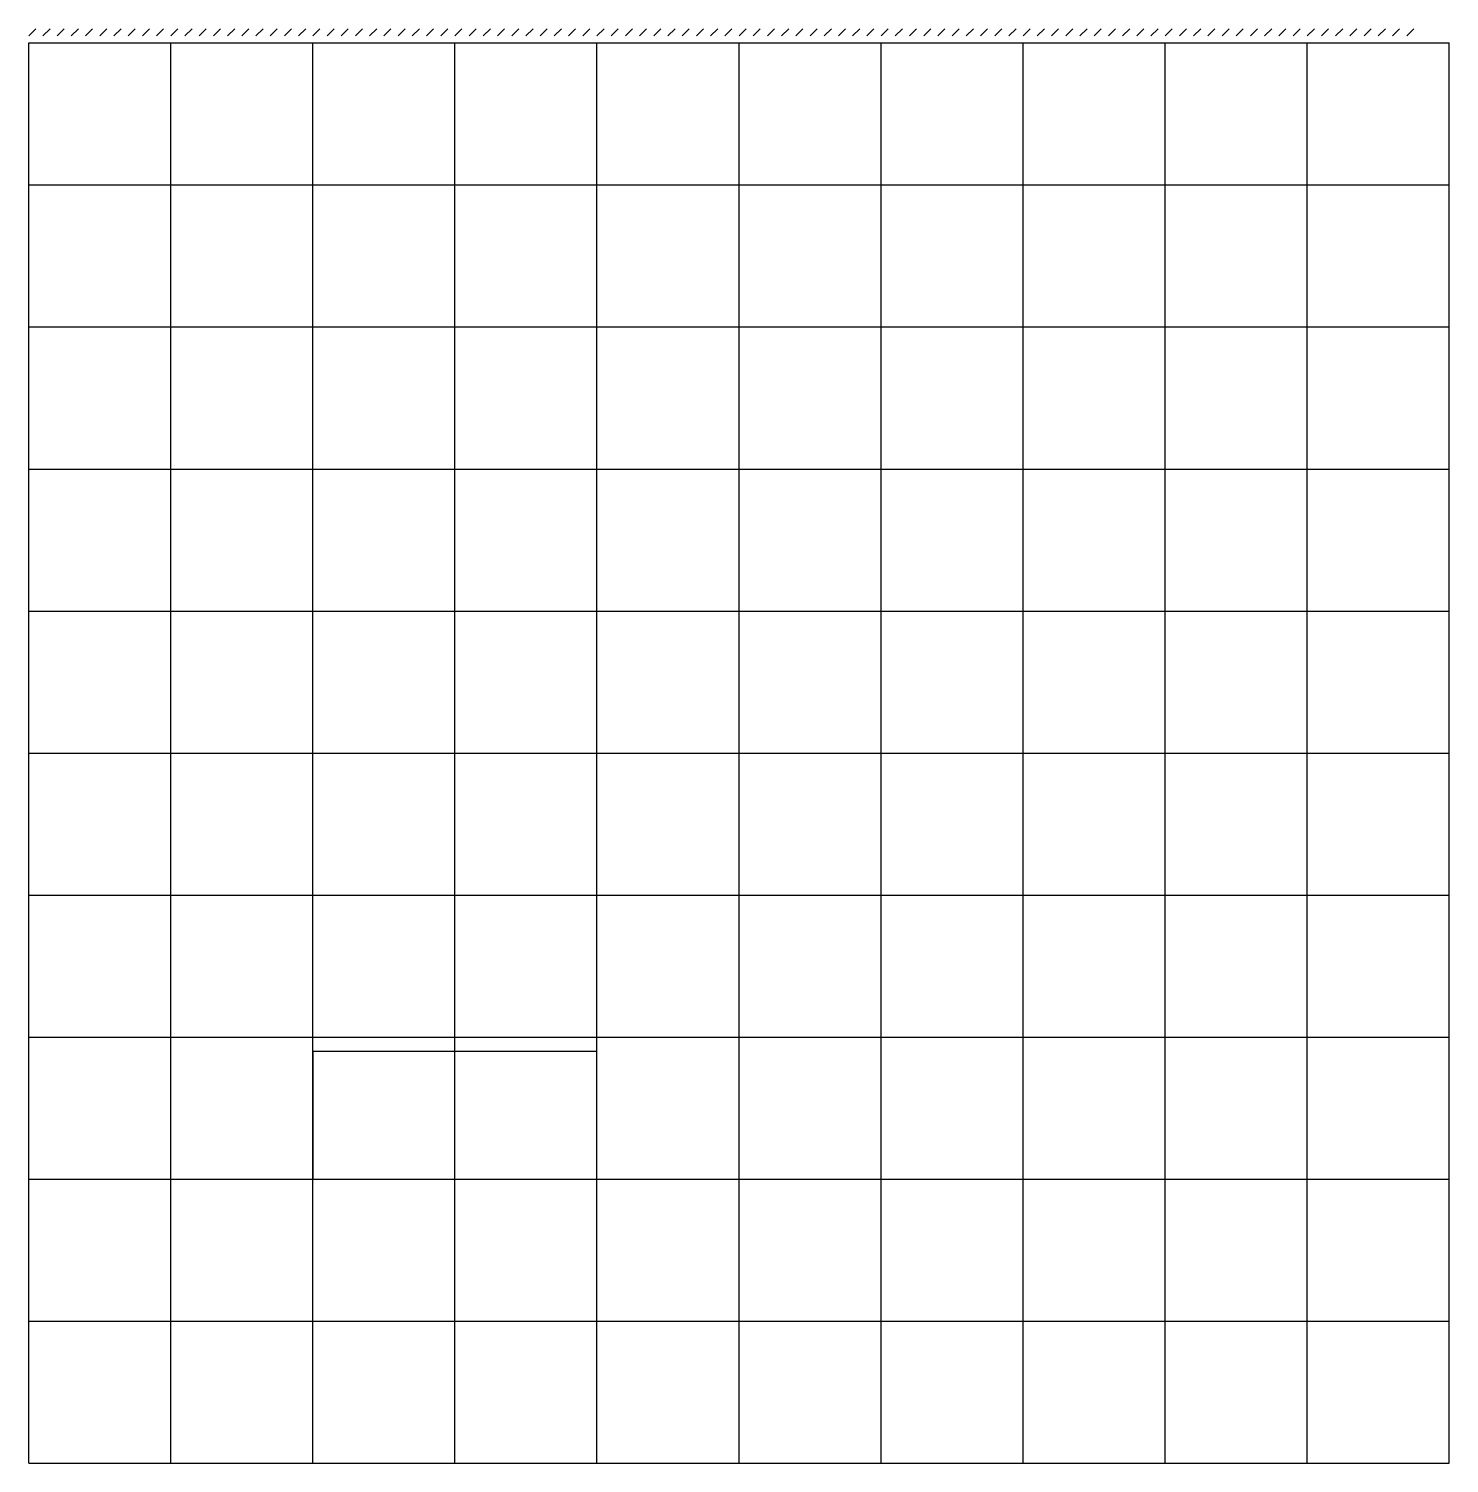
# Model space of a CAD drawing. Header units: millimetres. Extents: x 0 to 10000, y 0 to 10100.
import ezdxf

# ---------------------------------------------------------------- set-up
doc = ezdxf.new("R2010")
doc.units = ezdxf.units.MM
doc.layers.get('0').update_dxf_attribs({"linetype": 'CONTINUOUS'})
doc.layers.add('家具', color=7, linetype='CONTINUOUS')

# ---------------------------------------------------------------- blocks, each defined once
blk = doc.blocks.new('SCHEME_A')
for p, q in [((0, 10050), (50, 10100)), ((100, 10050), (150, 10100)), ((200, 10050), (250, 10100)), ((300, 10050), (350, 10100)), ((400, 10050), (450, 10100)), ((500, 10050), (550, 10100)), ((600, 10050), (650, 10100)), ((700, 10050), (750, 10100)), ((800, 10050), (850, 10100)), ((900, 10050), (950, 10100)), ((1000, 10050), (1050, 10100)), ((1100, 10050), (1150, 10100)), ((1200, 10050), (1250, 10100)), ((1300, 10050), (1350, 10100)), ((1400, 10050), (1450, 10100)), ((1500, 10050), (1550, 10100)), ((1600, 10050), (1650, 10100)), ((1700, 10050), (1750, 10100)), ((1800, 10050), (1850, 10100)), ((1900, 10050), (1950, 10100)), ((2000, 10050), (2050, 10100)), ((2100, 10050), (2150, 10100)), ((2200, 10050), (2250, 10100)), ((2300, 10050), (2350, 10100)), ((2400, 10050), (2450, 10100)), ((2500, 10050), (2550, 10100)), ((2600, 10050), (2650, 10100)), ((2700, 10050), (2750, 10100)), ((2800, 10050), (2850, 10100)), ((2900, 10050), (2950, 10100)), ((3000, 10050), (3050, 10100)), ((3100, 10050), (3150, 10100)), ((3200, 10050), (3250, 10100)), ((3300, 10050), (3350, 10100)), ((3400, 10050), (3450, 10100)), ((3500, 10050), (3550, 10100)), ((3600, 10050), (3650, 10100)), ((3700, 10050), (3750, 10100)), ((3800, 10050), (3850, 10100)), ((3900, 10050), (3950, 10100)), ((4000, 10050), (4050, 10100)), ((4100, 10050), (4150, 10100)), ((4200, 10050), (4250, 10100)), ((4300, 10050), (4350, 10100)), ((4400, 10050), (4450, 10100)), ((4500, 10050), (4550, 10100)), ((4600, 10050), (4650, 10100)), ((4700, 10050), (4750, 10100)), ((4800, 10050), (4850, 10100)), ((4900, 10050), (4950, 10100)), ((5000, 10050), (5050, 10100)), ((5100, 10050), (5150, 10100)), ((5200, 10050), (5250, 10100)), ((5300, 10050), (5350, 10100)), ((5400, 10050), (5450, 10100)), ((5500, 10050), (5550, 10100)), ((5600, 10050), (5650, 10100)), ((5700, 10050), (5750, 10100)), ((5800, 10050), (5850, 10100)), ((5900, 10050), (5950, 10100)), ((6000, 10050), (6050, 10100)), ((6100, 10050), (6150, 10100)), ((6200, 10050), (6250, 10100)), ((6300, 10050), (6350, 10100)), ((6400, 10050), (6450, 10100)), ((6500, 10050), (6550, 10100)), ((6600, 10050), (6650, 10100)), ((6700, 10050), (6750, 10100)), ((6800, 10050), (6850, 10100)), ((6900, 10050), (6950, 10100)), ((7000, 10050), (7050, 10100)), ((7100, 10050), (7150, 10100)), ((7200, 10050), (7250, 10100)), ((7300, 10050), (7350, 10100)), ((7400, 10050), (7450, 10100)), ((7500, 10050), (7550, 10100)), ((7600, 10050), (7650, 10100)), ((7700, 10050), (7750, 10100)), ((7800, 10050), (7850, 10100)), ((7900, 10050), (7950, 10100)), ((8000, 10050), (8050, 10100)), ((8100, 10050), (8150, 10100)), ((8200, 10050), (8250, 10100)), ((8300, 10050), (8350, 10100)), ((8400, 10050), (8450, 10100)), ((8500, 10050), (8550, 10100)), ((8600, 10050), (8650, 10100)), ((8700, 10050), (8750, 10100)), ((8800, 10050), (8850, 10100)), ((8900, 10050), (8950, 10100)), ((9000, 10050), (9050, 10100)), ((9100, 10050), (9150, 10100)), ((9200, 10050), (9250, 10100)), ((9300, 10050), (9350, 10100)), ((9400, 10050), (9450, 10100)), ((9500, 10050), (9550, 10100)), ((9600, 10050), (9650, 10100)), ((9700, 10050), (9750, 10100)), ((0, 0), (0, 10000)), ((0, 10000), (10000, 10000)), ((1000, 0), (1000, 10000)), ((2000, 0), (2000, 10000)), ((3000, 0), (3000, 10000)), ((4000, 0), (4000, 10000)), ((5000, 0), (5000, 10000)), ((6000, 0), (6000, 10000)), ((7000, 0), (7000, 10000)), ((8000, 0), (8000, 10000)), ((9000, 0), (9000, 10000)), ((10000, 0), (10000, 10000)), ((0, 9000), (10000, 9000)), ((0, 8000), (10000, 8000)), ((0, 7000), (10000, 7000)), ((0, 6000), (10000, 6000)), ((0, 5000), (10000, 5000)), ((0, 4000), (10000, 4000)), ((0, 3000), (10000, 3000)), ((0, 2000), (10000, 2000)), ((0, 1000), (10000, 1000)), ((0, 0), (10000, 0))]:
    blk.add_line(p, q)
blk = doc.blocks.new('SOFA_3P')
blk.add_lwpolyline([(0, 0), (2000, 0), (2000, 900), (0, 900)], close=True)

msp = doc.modelspace()

# ---------------------------------------------------------------- block references
msp.add_blockref('SCHEME_A', (0, 0))
at = {"layer": '家具'}
msp.add_blockref('SOFA_3P', (2000, 2000), dxfattribs=at)

doc.saveas('drawing.dxf')
